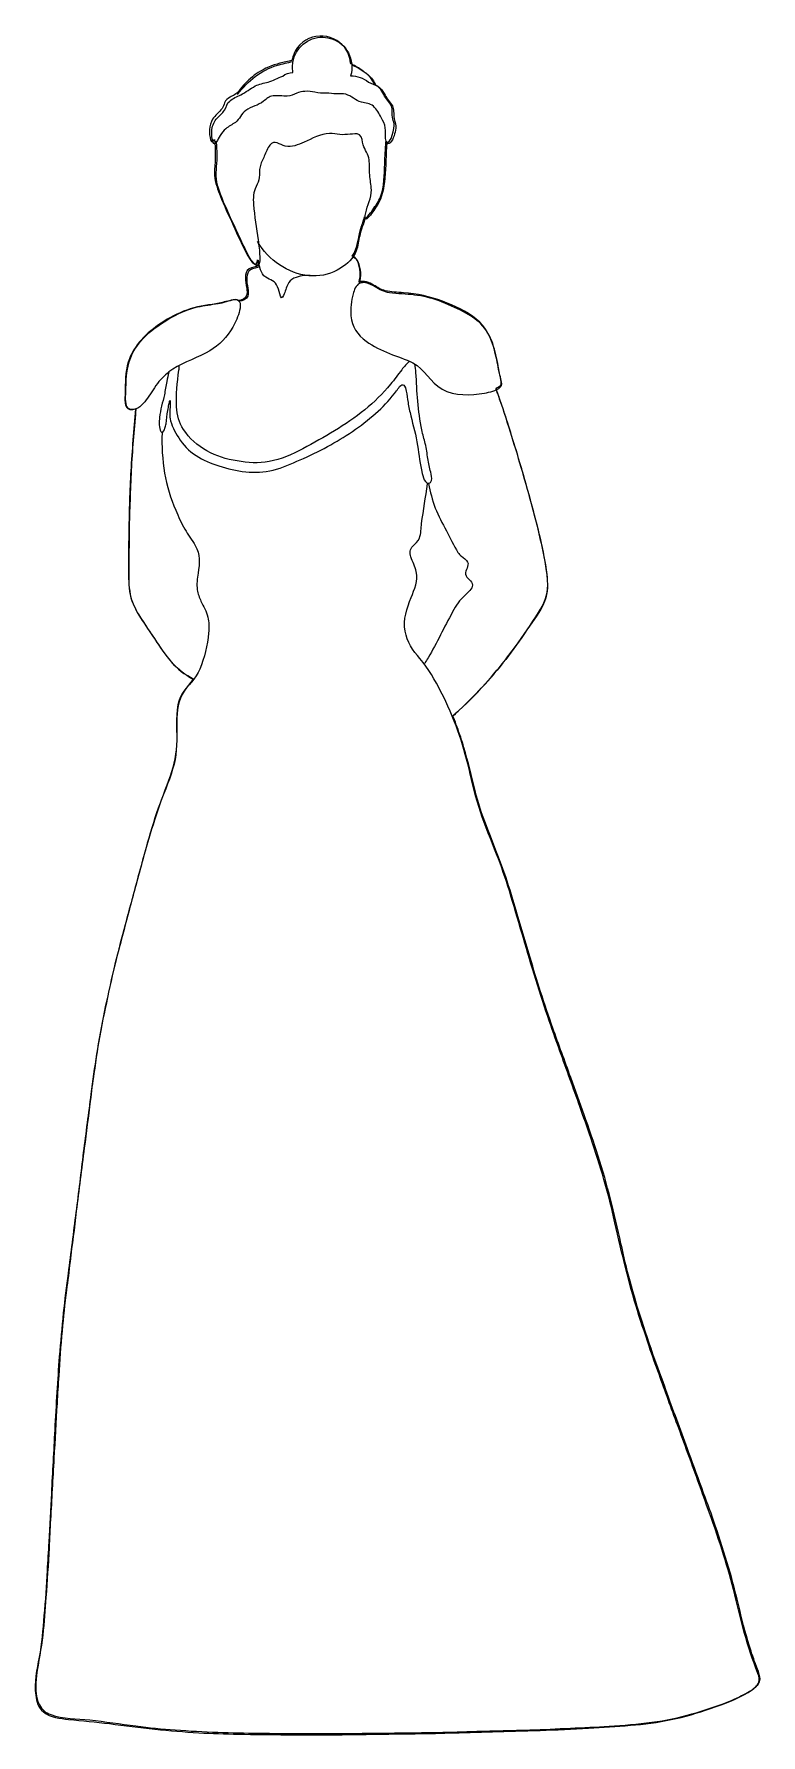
# Model space of a CAD drawing. Extents: x 33 to 138, y 15 to 262.
import ezdxf

# ---------------------------------------------------------------- set-up
doc = ezdxf.new("R2010")
doc.units = 0
doc.layers.get('0').update_dxf_attribs({"linetype": 'CONTINUOUS'})

msp = doc.modelspace()

# ---------------------------------------------------------------- linework, layer by layer
at = {"color": 6}
for points in [[(70.117744, 255.961627)], [(79.769247, 225.316044)], [(62.3223, 222.717563)]]:
    msp.add_lwpolyline(points, close=True, dxfattribs=at)
at = {"color": 5}
msp.add_lwpolyline([(55.64049, 167.819487)], close=True, dxfattribs=at)
at = {"color": 6}
for points in [[(70.117744, 255.961627), (69.705287, 258.023914), (70.942659, 260.127446), (72.922454, 260.828624)], [(72.922454, 260.828624), (74.90225, 261.529801), (77.170765, 260.663641), (78.160663, 258.807583)], [(62.074825, 252.744459), (63.600918, 254.765501), (65.41573, 256.250347), (67.849229, 256.99277)], [(67.849229, 256.99277), (68.591652, 257.198999), (69.334075, 257.363982), (70.076498, 257.528965)], [(78.160663, 258.807583), (78.696858, 257.776439), (78.820595, 256.580313), (78.490629, 255.466678)], [(78.655612, 257.075262), (79.480527, 256.70405), (80.305441, 256.209101), (81.006619, 255.631661)], [(64.632061, 253.981832), (65.209501, 254.270552), (65.869433, 254.394289), (66.488119, 254.559272)], [(66.488119, 254.559272), (67.230543, 254.765501), (67.93172, 255.136712), (68.632898, 255.425432)], [(68.632898, 255.425432), (69.004109, 255.796644), (69.540304, 255.879135), (70.117744, 255.961627)], [(78.490629, 255.466678), (79.521772, 255.466678), (80.264196, 255.136712), (81.08911, 254.559272)], [(81.006619, 255.631661), (81.542813, 255.177958), (81.831534, 254.683009), (82.161499, 254.064323)], [(81.08911, 254.559272), (81.501568, 254.270552), (81.996516, 254.18806), (82.45022, 253.940586)], [(60.919945, 251.795807), (61.373648, 252.208265), (61.992334, 252.414494), (62.528529, 252.703214)], [(62.528529, 252.703214), (63.270952, 253.074425), (63.930884, 253.61062), (64.632061, 253.981832)], [(67.230543, 252.538231), (66.611857, 252.455739), (66.281891, 252.125773), (65.828188, 251.754562)], [(69.292829, 252.496985), (68.591652, 252.496985), (67.93172, 252.620722), (67.230543, 252.538231)], [(70.653939, 252.950688), (70.200236, 252.744459), (69.829024, 252.496985), (69.292829, 252.496985)], [(71.850065, 253.198163), (71.437608, 253.198163), (71.02515, 253.115671), (70.653939, 252.950688)], [(73.293666, 253.074425), (72.839963, 253.198163), (72.345014, 253.239408), (71.850065, 253.198163)], [(74.984741, 252.950688), (74.366055, 252.950688), (73.871106, 252.909442), (73.293666, 253.074425)], [(76.387096, 252.826951), (75.892147, 252.868197), (75.47969, 252.950688), (74.984741, 252.950688)], [(77.789451, 252.785705), (77.335748, 252.909442), (76.840799, 252.785705), (76.387096, 252.826951)], [(80.057967, 251.630825), (79.191806, 251.837053), (78.614366, 252.538231), (77.789451, 252.785705)], [(82.45022, 253.940586), (82.862677, 253.693111), (83.110151, 253.280654), (83.357626, 252.868197)], [(83.357626, 252.868197), (83.687592, 252.332002), (84.017558, 251.837053), (84.430015, 251.300859)], [(58.981395, 249.15608), (59.352607, 249.609783), (59.847556, 249.980995), (60.177522, 250.475944)], [(60.177522, 250.475944), (60.466242, 250.929647), (60.466242, 251.465842), (60.919945, 251.795807)], [(63.270952, 250.434698), (62.61102, 249.980995), (62.363546, 249.15608), (61.74486, 248.702377)], [(65.828188, 251.754562), (65.085764, 251.135876), (64.054621, 251.012138), (63.270952, 250.434698)], [(81.790288, 251.053384), (81.295339, 251.507087), (80.676653, 251.465842), (80.057967, 251.630825)], [(82.945168, 249.403555), (82.615203, 249.980995), (82.285237, 250.599681), (81.790288, 251.053384)], [(84.430015, 251.300859), (84.801227, 250.80591), (84.718735, 250.187224), (84.759981, 249.568538)], [(84.759981, 249.568538), (84.801227, 249.073589), (85.007455, 248.619886), (85.048701, 248.124937)], [(58.321463, 247.423759), (58.362709, 248.083691), (58.568938, 248.661131), (58.981395, 249.15608)], [(58.527692, 245.77393), (58.321463, 246.268879), (58.321463, 246.92881), (58.321463, 247.423759)], [(60.342505, 247.753725), (60.012539, 247.506251), (59.765064, 247.176285), (59.558836, 246.805073)], [(61.74486, 248.702377), (61.291156, 248.372411), (60.796208, 248.124937), (60.342505, 247.753725)], [(75.438444, 247.093793), (74.118581, 247.052548), (72.881209, 246.35137), (71.726328, 245.815176)], [(76.923291, 246.92881), (76.428342, 247.011302), (75.933393, 247.135039), (75.438444, 247.093793)], [(79.769247, 246.887565), (79.398035, 247.135039), (78.820595, 247.011302), (78.408137, 246.970056)], [(83.522609, 247.918708), (83.440117, 248.454903), (83.192643, 248.908606), (82.945168, 249.403555)], [(83.563854, 246.35137), (83.522609, 246.887565), (83.6051, 247.423759), (83.522609, 247.918708)], [(85.048701, 248.124937), (85.089947, 247.753725), (85.007455, 247.382514), (84.883718, 247.011302)], [(58.981395, 245.815176), (58.816412, 245.567701), (58.651429, 245.443964), (58.527692, 245.77393)], [(59.558836, 246.805073), (59.352607, 246.475107), (59.187624, 246.145141), (58.981395, 245.815176)], [(59.105132, 243.670397), (59.105132, 244.454066), (59.063887, 245.237735), (58.981395, 245.980159)], [(66.77684, 245.402718), (66.405628, 244.949015), (66.199399, 244.330329), (65.951925, 243.794134)], [(69.004109, 245.237735), (68.22044, 245.443964), (67.395526, 246.227633), (66.77684, 245.402718)], [(71.726328, 245.815176), (70.901413, 245.443964), (69.911516, 245.031507), (69.004109, 245.237735)], [(78.408137, 246.970056), (77.913189, 246.92881), (77.41824, 246.887565), (76.923291, 246.92881)], [(80.305441, 245.443964), (80.181704, 245.897667), (80.181704, 246.598845), (79.769247, 246.887565)], [(81.171602, 243.25794), (81.08911, 244.082855), (80.552916, 244.660295), (80.305441, 245.443964)], [(83.728837, 245.732684), (83.646346, 244.041609), (83.6051, 242.309288), (83.440117, 240.618213)], [(84.388769, 245.897667), (83.935066, 245.320227), (83.6051, 245.815176), (83.563854, 246.35137)], [(84.883718, 247.011302), (84.759981, 246.64009), (84.636244, 246.227633), (84.388769, 245.897667)], [(59.063887, 239.999527), (58.816412, 241.236899), (59.105132, 242.433025), (59.105132, 243.670397)], [(65.333239, 242.226796), (65.209501, 241.731848), (65.250747, 241.195653), (65.209501, 240.700704)], [(65.951925, 243.794134), (65.70445, 243.299186), (65.456976, 242.762991), (65.333239, 242.226796)], [(81.254093, 241.071916), (81.171602, 241.814339), (81.254093, 242.556762), (81.171602, 243.25794)], [(60.796208, 235.42125), (60.136276, 236.906096), (59.393853, 238.432189), (59.063887, 239.999527)], [(65.209501, 240.700704), (65.168256, 240.205755), (64.962027, 239.834544), (64.755798, 239.380841)], [(81.501568, 238.885892), (81.501568, 239.628315), (81.295339, 240.329493), (81.254093, 241.071916)], [(83.440117, 240.618213), (83.31638, 239.174612), (83.110151, 237.813503), (82.326482, 236.617376)], [(64.755798, 239.380841), (64.343341, 238.555926), (64.302095, 237.731011), (64.384587, 236.782359)], [(80.676653, 235.544987), (80.924127, 236.658622), (81.501568, 237.731011), (81.501568, 238.885892)], [(62.982232, 230.719236), (62.239808, 232.286574), (61.497385, 233.853912), (60.796208, 235.42125)], [(64.384587, 236.782359), (64.508324, 235.050038), (64.797044, 233.358963), (65.044519, 231.626642)], [(80.594161, 234.802564), (80.346687, 233.936403), (80.016721, 233.111489), (79.810492, 232.245328)], [(81.006619, 234.84381), (80.429178, 234.266369), (80.594161, 235.173775), (80.676653, 235.544987)], [(82.326482, 236.617376), (81.914025, 235.99869), (81.501568, 235.338758), (81.006619, 234.84381)], [(79.810492, 232.245328), (79.645509, 231.544151), (79.563018, 230.760482), (79.315544, 230.059304)], [(64.054621, 228.698195), (63.642163, 229.316881), (63.312198, 230.018058), (62.982232, 230.719236)], [(65.291993, 230.884219), (65.168256, 231.049202), (65.044519, 231.25543), (64.962027, 231.420413)], [(65.044519, 231.626642), (65.168256, 230.842973), (65.250747, 230.059304), (65.291993, 229.234389)], [(68.632898, 227.708297), (67.313034, 228.491966), (66.158153, 229.564355), (65.291993, 230.884219)], [(79.315544, 230.059304), (78.903086, 228.945669), (77.99568, 228.120754), (77.005782, 227.502068)], [(63.930884, 227.29584), (63.559672, 227.048365), (63.435935, 226.635908), (63.394689, 226.22345)], [(65.291993, 227.790788), (64.879536, 227.543314), (64.343341, 227.543314), (63.930884, 227.29584)], [(65.003273, 227.955771), (64.632061, 227.790788), (64.219604, 228.491966), (64.054621, 228.698195)], [(65.291993, 229.234389), (65.291993, 228.945669), (65.374484, 228.079509), (65.003273, 227.955771)], [(65.41573, 227.29584), (65.250747, 227.749543), (65.12701, 228.203246), (65.12701, 228.698195)], [(66.158153, 226.22345), (65.745696, 226.470925), (65.580713, 226.842137), (65.41573, 227.29584)], [(72.9637, 226.388433), (71.437608, 226.429679), (69.952761, 226.924628), (68.632898, 227.708297)], [(77.005782, 227.502068), (75.809656, 226.759645), (74.407301, 226.347188), (72.9637, 226.388433)], [(79.563018, 228.45072), (79.398035, 228.821932), (79.109315, 228.986915), (78.779349, 229.151898)], [(79.769247, 225.316044), (80.057967, 226.305942), (80.057967, 227.460823), (79.563018, 228.45072)], [(63.394689, 226.22345), (63.353443, 225.687256), (63.477181, 225.151061), (63.559672, 224.614867)], [(67.890474, 224.821095), (67.519263, 225.64601), (66.859331, 225.810993), (66.158153, 226.22345)], [(68.302932, 223.459986), (68.179195, 223.913689), (68.096703, 224.367392), (67.890474, 224.821095)], [(69.499058, 225.439781), (69.210338, 224.944833), (69.045355, 224.326147), (68.839126, 223.789952)], [(70.571447, 226.182205), (70.117744, 226.017222), (69.746533, 225.852239), (69.499058, 225.439781)], [(72.922454, 226.388433), (72.138785, 226.553416), (71.313871, 226.429679), (70.571447, 226.182205)], [(79.769247, 225.316044), (79.233052, 225.027324), (78.985578, 224.326147), (78.86184, 223.789952)], [(80.676653, 225.398536), (80.346687, 225.439781), (80.016721, 225.439781), (79.769247, 225.316044)], [(82.037762, 224.821095), (81.625305, 225.06857), (81.171602, 225.316044), (80.676653, 225.398536)], [(84.141295, 223.954935), (83.357626, 224.078672), (82.697694, 224.408638), (82.037762, 224.821095)], [(56.259177, 221.892648), (57.249074, 222.140123), (58.238972, 222.222614), (59.22887, 222.387597)], [(59.22887, 222.387597), (60.053784, 222.511334), (60.837453, 222.8413), (61.662368, 222.965037)], [(61.662368, 222.965037), (61.786105, 222.965037), (61.868597, 223.006283), (61.992334, 222.965037)], [(61.992334, 222.965037), (62.074825, 222.882546), (62.281054, 222.717563), (62.3223, 222.717563)], [(63.559672, 223.459986), (63.353443, 223.006283), (62.817249, 222.800054), (62.3223, 222.717563)], [(62.3223, 222.717563), (62.569774, 222.387597), (62.446037, 221.768911), (62.363546, 221.397699)], [(63.559672, 224.614867), (63.600918, 224.243655), (63.683409, 223.831198), (63.559672, 223.459986)], [(68.839126, 223.789952), (68.715389, 223.501232), (68.50916, 222.882546), (68.302932, 223.459986)], [(78.86184, 223.789952), (78.57312, 222.758809), (78.449383, 221.686419), (78.531875, 220.61403)], [(87.77092, 223.624969), (86.574793, 223.789952), (85.337421, 223.748706), (84.141295, 223.954935)], [(91.359299, 222.758809), (90.204418, 223.171266), (88.967046, 223.501232), (87.77092, 223.624969)], [(94.865186, 221.191471), (93.751552, 221.768911), (92.555425, 222.305105), (91.359299, 222.758809)], [(51.020968, 219.500395), (52.629552, 220.572785), (54.361873, 221.438945), (56.259177, 221.892648)], [(62.363546, 221.397699), (62.157317, 220.531539), (61.827351, 219.706624), (61.373648, 218.964201)], [(78.531875, 220.61403), (78.655612, 219.005446), (79.480527, 217.850566), (80.759144, 216.901914)], [(97.422422, 219.417904), (96.679999, 220.160327), (95.772593, 220.696522), (94.865186, 221.191471)], [(47.143869, 215.747033), (48.092521, 217.273126), (49.536121, 218.510498), (51.020968, 219.500395)], [(61.373648, 218.964201), (60.548733, 217.5206), (59.435098, 216.365719), (58.032743, 215.540805)], [(99.938412, 213.313535), (99.525955, 215.458313), (99.031006, 217.80932), (97.422422, 219.417904)], [(45.865251, 210.591316), (45.906497, 212.406129), (46.195217, 214.220941), (47.143869, 215.747033)], [(58.032743, 215.540805), (56.341668, 214.509661), (54.361873, 213.973467), (52.670797, 212.859832)], [(80.759144, 216.901914), (81.790288, 216.159491), (82.986414, 215.623296), (84.141295, 215.128347)], [(84.141295, 215.128347), (85.25493, 214.674644), (86.451056, 214.344678), (87.523445, 213.767238)], [(52.670797, 212.859832), (51.887128, 212.364883), (51.227197, 211.746197), (50.649756, 211.045019)], [(53.206992, 207.374149), (53.124501, 209.147715), (53.289483, 210.921282), (53.536958, 212.694849)], [(53.536958, 212.694849), (53.578204, 212.901077), (53.619449, 213.189798), (53.536958, 213.396026)], [(85.914862, 212.77734), (85.378667, 212.076163), (84.842472, 211.333739), (84.265032, 210.673808)], [(87.069742, 213.973467), (86.616039, 213.684746), (86.244827, 213.189798), (85.914862, 212.77734)], [(87.523445, 213.767238), (89.255766, 212.818586), (90.080681, 210.921282), (91.771756, 209.97263)], [(87.977148, 212.364883), (87.935903, 212.77734), (87.935903, 213.189798), (87.812165, 213.561009)], [(100.350869, 211.210002), (100.185887, 211.91118), (100.062149, 212.612357), (99.938412, 213.313535)], [(45.865251, 207.827852), (45.741514, 208.735258), (45.865251, 209.68391), (45.865251, 210.591316)], [(50.649756, 211.045019), (50.03107, 210.302596), (49.536121, 209.436435), (48.999927, 208.652766)], [(51.804637, 211.045019), (51.6809, 210.426333), (51.557163, 209.766401), (51.433425, 209.147715)], [(52.093357, 212.406129), (51.928374, 211.993671), (51.887128, 211.498722), (51.804637, 211.045019)], [(84.265032, 210.673808), (83.151397, 209.312698), (81.914025, 208.075326), (80.552916, 206.961691)], [(85.172438, 209.725156), (85.337421, 209.931384), (85.83237, 210.838791), (86.203582, 210.55007)], [(86.203582, 210.55007), (86.40981, 210.385087), (86.492302, 209.97263), (86.574793, 209.68391)], [(88.843309, 204.033244), (88.224623, 206.796708), (88.142131, 209.601418), (87.977148, 212.364883)], [(91.771756, 209.97263), (93.586569, 208.941487), (95.937576, 209.023978), (97.917371, 209.39519)], [(97.917371, 209.39519), (98.659794, 209.518927), (99.690938, 209.68391), (100.227132, 210.26135)], [(100.227132, 210.26135), (100.515852, 210.55007), (100.433361, 210.880036), (100.350869, 211.210002)], [(46.93764, 207.002937), (46.3602, 206.920446), (45.947742, 207.209166), (45.865251, 207.827852)], [(48.999927, 208.652766), (48.504978, 207.951589), (47.845046, 207.126674), (46.93764, 207.002937)], [(51.433425, 209.147715), (51.185951, 208.03408), (50.855985, 206.961691), (50.732248, 205.848056)], [(51.928374, 206.837954), (51.96962, 207.16792), (52.052111, 207.45664), (52.093357, 207.74536)], [(52.093357, 207.74536), (52.134603, 207.910343), (52.175849, 208.199063), (52.25834, 208.322801)], [(52.25834, 208.322801), (52.340832, 207.74536), (52.217094, 207.085428), (52.217094, 206.466742)], [(82.491465, 206.755463), (83.481363, 207.662869), (84.347523, 208.652766), (85.172438, 209.725156)], [(86.574793, 209.68391), (86.698531, 209.147715), (86.739776, 208.570275), (86.822268, 208.03408)], [(86.822268, 208.03408), (86.904759, 207.374149), (87.069742, 206.755463), (87.234725, 206.095531)], [(99.649692, 209.890139), (100.268378, 208.075326), (100.887064, 206.219268), (101.464504, 204.404456)], [(46.64892, 197.640155), (46.772657, 200.527356), (47.020131, 203.373312), (47.267606, 206.260514)], [(47.267606, 206.260514), (47.308852, 206.549234), (47.308852, 206.837954), (47.350097, 207.16792)], [(50.732248, 205.848056), (50.649756, 205.270616), (50.608511, 204.280718), (50.938476, 203.78577)], [(51.6809, 204.94065), (51.763391, 205.559336), (51.804637, 206.219268), (51.928374, 206.837954)], [(52.217094, 206.466742), (52.217094, 206.095531), (52.25834, 205.724319), (52.340832, 205.353108)], [(52.340832, 205.353108), (52.588306, 204.36321), (53.165746, 203.414558), (53.743187, 202.548397)], [(54.19689, 204.115735), (53.536958, 205.105633), (53.289483, 206.178022), (53.206992, 207.374149)], [(75.603427, 201.888466), (78.036926, 203.249575), (80.429178, 204.858159), (82.491465, 206.755463)], [(80.552916, 206.961691), (79.150561, 205.848056), (77.665714, 204.816913), (76.139622, 203.909507)], [(87.234725, 206.095531), (87.564691, 204.65193), (87.977148, 203.249575), (88.224623, 201.764728)], [(50.938476, 203.78577), (51.309688, 203.249575), (51.639654, 204.65193), (51.6809, 204.94065)], [(51.103459, 203.620787), (51.020968, 201.682237), (51.144705, 199.702442), (51.474671, 197.763892)], [(57.620286, 200.981059), (56.259177, 201.723483), (55.06305, 202.837118), (54.19689, 204.115735)], [(76.139622, 203.909507), (74.654775, 203.002101), (73.087437, 202.13594), (71.561345, 201.311025)], [(89.338258, 202.053449), (89.173275, 202.71338), (88.967046, 203.373312), (88.843309, 204.033244)], [(101.464504, 204.404456), (102.000699, 202.672135), (102.536894, 200.981059), (103.031842, 199.248738)], [(53.743187, 202.548397), (55.145542, 200.444865), (57.455303, 199.372476), (59.80631, 198.671298)], [(61.992334, 199.537459), (60.466242, 199.784933), (58.940149, 200.238636), (57.620286, 200.981059)], [(71.561345, 201.311025), (69.994007, 200.486111), (68.385423, 199.743687), (66.653102, 199.454967)], [(71.643836, 199.90867), (73.004946, 200.527356), (74.324809, 201.146042), (75.603427, 201.888466)], [(88.224623, 201.764728), (88.430851, 200.403619), (88.554589, 199.04251), (88.884555, 197.722646)], [(89.709469, 199.867424), (89.585732, 200.609848), (89.503241, 201.311025), (89.338258, 202.053449)], [(46.3602, 188.97855), (46.401445, 191.865751), (46.525183, 194.752953), (46.64892, 197.640155)], [(51.474671, 197.763892), (51.804637, 195.907834), (52.340832, 194.093021), (53.083255, 192.3607)], [(59.80631, 198.671298), (62.404791, 197.887629), (65.085764, 197.557663), (67.725491, 198.341332)], [(66.653102, 199.454967), (65.12701, 199.166247), (63.518426, 199.248738), (61.992334, 199.537459)], [(67.725491, 198.341332), (69.086601, 198.75379), (70.365219, 199.33123), (71.643836, 199.90867)], [(88.884555, 197.722646), (88.967046, 197.310189), (89.090783, 196.856486), (89.379503, 196.52652)], [(90.121927, 197.887629), (89.956944, 198.547561), (89.833207, 199.207493), (89.709469, 199.867424)], [(90.245664, 196.691503), (90.328155, 197.062714), (90.204418, 197.516417), (90.121927, 197.887629)], [(103.031842, 199.248738), (103.526791, 197.640155), (103.980494, 195.990325), (104.434197, 194.381741)], [(88.802063, 190.463396), (89.049538, 192.3607), (89.379503, 194.29925), (89.668224, 196.196554)], [(89.379503, 196.52652), (89.668224, 196.155308), (90.121927, 196.196554), (90.245664, 196.691503)], [(89.791961, 196.2378), (90.080681, 195.041673), (90.328155, 193.845547), (90.781858, 192.690666)], [(90.781858, 192.690666), (91.235562, 191.535786), (91.813002, 190.463396), (92.390442, 189.391007)], [(104.434197, 194.381741), (104.929146, 192.566929), (105.424095, 190.752117), (105.836553, 188.937304)], [(53.083255, 192.3607), (53.454466, 191.453294), (53.90817, 190.545888), (54.403118, 189.638482)], [(88.472097, 188.318618), (88.719572, 188.97855), (88.719572, 189.762219), (88.802063, 190.463396)], [(46.318954, 184.070307), (46.318954, 185.720137), (46.3602, 187.32872), (46.3602, 188.97855)], [(54.403118, 189.638482), (54.856821, 188.813567), (55.434262, 188.071144), (55.929211, 187.246229)], [(87.523445, 187.163737), (87.894657, 187.534949), (88.307114, 187.782424), (88.472097, 188.318618)], [(92.390442, 189.391007), (92.967883, 188.359864), (93.421586, 187.246229), (94.081517, 186.256331)], [(105.836553, 188.937304), (106.24901, 187.163737), (106.661467, 185.390171), (106.908942, 183.575358)], [(55.929211, 187.246229), (56.671634, 185.926365), (56.547897, 184.688993), (56.341668, 183.245392)], [(87.234725, 185.596399), (87.069742, 186.17384), (87.069742, 186.75128), (87.523445, 187.163737)], [(88.018394, 183.451621), (87.853411, 184.194044), (87.4822, 184.853976), (87.234725, 185.596399)], [(94.081517, 186.256331), (94.2465, 186.050103), (94.370238, 185.843874), (94.576466, 185.678891)], [(94.576466, 185.678891), (94.865186, 185.431417), (95.31889, 185.183942), (95.483873, 184.853976)], [(46.525183, 180.151962), (46.277708, 181.43058), (46.277708, 182.750444), (46.318954, 184.070307)], [(56.341668, 183.245392), (56.217931, 182.461723), (56.094194, 181.636809), (56.217931, 180.811894)], [(87.275971, 179.698259), (87.77092, 180.894385), (88.307114, 182.131758), (88.018394, 183.451621)], [(95.483873, 184.853976), (95.731347, 184.276536), (95.112661, 183.699096), (95.195152, 183.080409)], [(95.195152, 183.080409), (95.277644, 182.420478), (96.18505, 182.173003), (96.18505, 181.513071)], [(106.908942, 183.575358), (107.073925, 182.29674), (107.197662, 180.935631), (106.82645, 179.657013)], [(56.217931, 180.811894), (56.300422, 180.234454), (56.506651, 179.698259), (56.754125, 179.162064)], [(96.18505, 181.513071), (96.18505, 180.935631), (95.483873, 180.399437), (95.112661, 180.028225)], [(47.762555, 177.182269), (47.185114, 178.089675), (46.731411, 179.079573), (46.525183, 180.151962)], [(56.754125, 179.162064), (57.125337, 178.419641), (57.537794, 177.677218), (57.744023, 176.852303)], [(86.40981, 174.790016), (86.079844, 176.522337), (86.657285, 178.089675), (87.275971, 179.698259)], [(95.112661, 180.028225), (94.328992, 179.327047), (93.792797, 178.543378), (93.297848, 177.594726)], [(106.82645, 179.657013), (106.372747, 178.130921), (105.341604, 176.811057), (104.475443, 175.53244)], [(50.361036, 173.263924), (49.494876, 174.542542), (48.587469, 175.862406), (47.762555, 177.182269)], [(57.744023, 176.852303), (57.909006, 176.10988), (57.950252, 175.326211), (57.86776, 174.542542)], [(93.297848, 177.594726), (92.060476, 175.408702), (91.029333, 173.098941), (89.750715, 170.954163)], [(104.475443, 175.53244), (103.485546, 174.088839), (102.495648, 172.645238), (101.423259, 171.242883)], [(52.629552, 170.170494), (51.804637, 171.119146), (51.062214, 172.191535), (50.361036, 173.263924)], [(57.86776, 174.542542), (57.702777, 172.768975), (57.249074, 170.954163), (56.589142, 169.304333)], [(88.554589, 170.830426), (87.523445, 172.026552), (86.698531, 173.222678), (86.40981, 174.790016)], [(91.606773, 166.004674), (90.740613, 167.69575), (89.791961, 169.386825), (88.554589, 170.830426)], [(89.750715, 170.954163), (89.585732, 170.665443), (89.420749, 170.417968), (89.255766, 170.129248)], [(101.423259, 171.242883), (100.350869, 169.840528), (99.237235, 168.438173), (98.041108, 167.159555)], [(55.64049, 167.819487), (54.526856, 168.479419), (53.495712, 169.13935), (52.629552, 170.170494)], [(56.589142, 169.304333), (56.011702, 167.860733), (54.77433, 166.953326), (54.031907, 165.633463)], [(54.031907, 165.633463), (53.248238, 164.231108), (53.248238, 162.622524), (53.248238, 161.055186)], [(94.081517, 160.312763), (93.38034, 162.251312), (92.555425, 164.148616), (91.606773, 166.004674)], [(98.041108, 167.159555), (96.844982, 165.839691), (95.566364, 164.561074), (94.2465, 163.323701)], [(94.2465, 163.323701), (93.95778, 163.034981), (93.627814, 162.746261), (93.339094, 162.457541)], [(53.248238, 161.055186), (53.248238, 159.157882), (53.289483, 157.301824), (52.83578, 155.487011)], [(95.690101, 154.82708), (95.236398, 156.683138), (94.700204, 158.539196), (94.081517, 160.312763)], [(52.83578, 155.487011), (52.340832, 153.548462), (51.515917, 151.692404), (50.814739, 149.836345)], [(97.339931, 148.557728), (96.638753, 150.620014), (96.18505, 152.723547), (95.690101, 154.82708)], [(50.814739, 149.836345), (50.113562, 147.939041), (49.536121, 146.000492), (48.958681, 144.020696)], [(99.690938, 142.412113), (98.907269, 144.433154), (98.041108, 146.495441), (97.339931, 148.557728)], [(48.958681, 144.020696), (48.339995, 141.834672), (47.762555, 139.607403), (47.143869, 137.421379)], [(101.546996, 137.091413), (100.969556, 138.906225), (100.392115, 140.679792), (99.690938, 142.412113)], [(47.143869, 137.421379), (46.607674, 135.441583), (46.071479, 133.420542), (45.535285, 131.440747)], [(103.361808, 130.987044), (102.743122, 133.008085), (102.165682, 135.070372), (101.546996, 137.091413)], [(45.535285, 131.440747), (45.040336, 129.543443), (44.545387, 127.646139), (44.091684, 125.748835)], [(105.135375, 125.006412), (104.516689, 126.986207), (103.939249, 129.007248), (103.361808, 130.987044)], [(44.091684, 125.748835), (43.596735, 123.686548), (43.143032, 121.583016), (42.689329, 119.479483)], [(107.11517, 118.860797), (106.413993, 120.881838), (105.754061, 122.944125), (105.135375, 125.006412)], [(42.689329, 119.479483), (42.276872, 117.458442), (41.90566, 115.396155), (41.575694, 113.375114)], [(108.888737, 113.828817), (108.270051, 115.478646), (107.692611, 117.169722), (107.11517, 118.860797)], [(111.775939, 105.785898), (110.827287, 108.466871), (109.837389, 111.147844), (108.888737, 113.828817)], [(41.575694, 113.375114), (41.286974, 111.436564), (40.998254, 109.498015), (40.750779, 107.559465)], [(40.750779, 107.559465), (40.585796, 106.15711), (40.420814, 104.796001), (40.214585, 103.393645)], [(113.384522, 101.207621), (112.848328, 102.733714), (112.312133, 104.259806), (111.775939, 105.785898)], [(40.214585, 103.393645), (39.843373, 100.506444), (39.472162, 97.660488), (39.142196, 94.773286)], [(115.281826, 95.185744), (114.704386, 97.206785), (114.044454, 99.227826), (113.384522, 101.207621)], [(39.142196, 94.773286), (38.770984, 91.844839), (38.399772, 88.957637), (38.028561, 86.02919)], [(116.684181, 89.741306), (116.271724, 91.556119), (115.818021, 93.370931), (115.281826, 95.185744)], [(118.251519, 82.977006), (117.715325, 85.245521), (117.17913, 87.514037), (116.684181, 89.741306)], [(38.028561, 86.02919), (37.822332, 84.544344), (37.657349, 83.018251), (37.45112, 81.533405)], [(37.45112, 81.533405), (37.203646, 79.636101), (36.956172, 77.697551), (36.749943, 75.800247)], [(119.901349, 76.913882), (119.323909, 78.934923), (118.746468, 80.955964), (118.251519, 82.977006)], [(121.839899, 70.974496), (121.179967, 72.954291), (120.520035, 74.934087), (119.901349, 76.913882)], [(36.749943, 75.800247), (36.543714, 73.696715), (36.337486, 71.593182), (36.172503, 69.448404)], [(36.172503, 69.448404), (36.048765, 67.716083), (35.925028, 66.025008), (35.801291, 64.292687)], [(123.283499, 66.891168), (122.78855, 68.252277), (122.293602, 69.613387), (121.839899, 70.974496)], [(125.964472, 59.549427), (125.057066, 61.982925), (124.14966, 64.45767), (123.283499, 66.891168)], [(35.801291, 64.292687), (35.718799, 62.477874), (35.595062, 60.621816), (35.512571, 58.807004)], [(128.89292, 51.547754), (127.903022, 54.228727), (126.95437, 56.868454), (125.964472, 59.549427)], [(35.512571, 58.807004), (35.347588, 55.754819), (35.182605, 52.702635), (35.017622, 49.65045)], [(35.017622, 49.65045), (34.893885, 47.258197), (34.770148, 44.90719), (34.64641, 42.514938)], [(130.33652, 47.505672), (129.841572, 48.866781), (129.387868, 50.186645), (128.89292, 51.547754)], [(132.440053, 41.360057), (131.780121, 43.422344), (131.078944, 45.443385), (130.33652, 47.505672)], [(34.64641, 42.514938), (34.563919, 41.153828), (34.481427, 39.751473), (34.398936, 38.390364)], [(134.089882, 35.626899), (133.594934, 37.565449), (133.058739, 39.462753), (132.440053, 41.360057)], [(34.398936, 38.390364), (34.275199, 36.20434), (34.151461, 34.018316), (33.945233, 31.832292)], [(135.65722, 29.398793), (135.121026, 31.46108), (134.626077, 33.523367), (134.089882, 35.626899)], [(33.945233, 31.832292), (33.78025, 29.81125), (33.615267, 27.790209), (33.244055, 25.810414)], [(137.637016, 23.459407), (136.894593, 25.397957), (136.193415, 27.377752), (135.65722, 29.398793)], [(33.244055, 25.810414), (32.914089, 23.995602), (32.501632, 22.139543), (32.749106, 20.283485)], [(137.719507, 22.015806), (137.966982, 22.469509), (137.843244, 22.964458), (137.637016, 23.459407)], [(32.749106, 20.283485), (32.872844, 19.376079), (33.120318, 18.468673), (33.862741, 17.849987)], [(130.748978, 18.344936), (132.605036, 18.963622), (134.543586, 19.664799), (136.234661, 20.695943)], [(136.234661, 20.695943), (136.770855, 21.025908), (137.430787, 21.438366), (137.719507, 22.015806)], [(33.862741, 17.849987), (34.852639, 17.025072), (36.29624, 16.901335), (37.533612, 16.777598)], [(125.057066, 16.736352), (126.995616, 17.148809), (128.89292, 17.685004), (130.748978, 18.344936)], [(37.533612, 16.777598), (39.513407, 16.571369), (41.493203, 16.406386), (43.472998, 16.158912)], [(43.472998, 16.158912), (45.659022, 15.870191), (47.845046, 15.581471), (50.072316, 15.333997)], [(50.072316, 15.333997), (52.175849, 15.127768), (54.320627, 14.962785), (56.424159, 14.839048)], [(56.424159, 14.839048), (58.362709, 14.715311), (60.260013, 14.674065), (62.198563, 14.632819)], [(92.637917, 14.797802), (95.525118, 14.880294), (98.371074, 14.962785), (101.258276, 15.045277)], [(101.258276, 15.045277), (102.825614, 15.086522), (104.434197, 15.127768), (106.001535, 15.169014)], [(106.001535, 15.169014), (108.352542, 15.251505), (110.703549, 15.375243), (113.054557, 15.49898)], [(113.054557, 15.49898), (115.075598, 15.581471), (117.096639, 15.746454), (119.11768, 15.911437)], [(119.11768, 15.911437), (121.097475, 16.07642), (123.118516, 16.323894), (125.057066, 16.736352)], [(62.198563, 14.632819), (64.54957, 14.591574), (66.859331, 14.550328), (69.210338, 14.550328)], [(69.210338, 14.550328), (71.313871, 14.509082), (73.417403, 14.550328), (75.562181, 14.550328)], [(75.562181, 14.550328), (77.088274, 14.550328), (78.614366, 14.550328), (80.181704, 14.591574)], [(80.181704, 14.591574), (83.110151, 14.632819), (86.038599, 14.674065), (88.967046, 14.715311)], [(88.967046, 14.715311), (90.204418, 14.715311), (91.400545, 14.756556), (92.637917, 14.797802)]]:
    msp.add_open_spline(points, degree=3, dxfattribs=at)
at = {"color": 5}
for points in [[(73.994843, 261.241081), (72.551243, 261.15859), (71.190133, 260.374921), (70.488956, 259.137549)], [(77.624468, 259.550006), (76.758308, 260.663641), (75.397199, 261.282327), (73.994843, 261.241081)], [(78.201909, 258.560108), (78.036926, 258.93132), (77.871943, 259.261286), (77.624468, 259.550006)], [(68.632898, 257.405228), (67.519263, 257.116508), (66.405628, 256.745296), (65.374484, 256.12661)], [(69.540304, 257.611456), (69.251584, 257.528965), (68.921618, 257.487719), (68.632898, 257.405228)], [(69.952761, 257.693948), (69.87027, 257.611456), (69.622795, 257.611456), (69.540304, 257.611456)], [(70.035253, 257.982668), (70.035253, 257.900177), (69.994007, 257.776439), (69.952761, 257.693948)], [(70.488956, 259.137549), (70.282727, 258.766337), (70.117744, 258.395125), (70.035253, 257.982668)], [(78.490629, 257.363982), (78.366892, 257.776439), (78.366892, 258.147651), (78.201909, 258.560108)], [(78.696858, 257.116508), (78.531875, 257.198999), (78.57312, 257.198999), (78.490629, 257.363982)], [(79.026823, 256.951525), (78.903086, 256.99277), (78.820595, 257.034016), (78.696858, 257.116508)], [(79.810492, 256.497822), (79.563018, 256.662804), (79.315544, 256.786542), (79.026823, 256.951525)], [(65.374484, 256.12661), (64.54957, 255.631661), (63.848392, 255.054221), (63.18846, 254.353043)], [(81.006619, 255.590415), (80.635407, 255.920381), (80.22295, 256.209101), (79.810492, 256.497822)], [(81.625305, 254.847992), (81.460322, 255.136712), (81.254093, 255.384187), (81.006619, 255.590415)], [(81.955271, 254.270552), (81.831534, 254.435535), (81.749042, 254.641763), (81.625305, 254.847992)], [(61.002436, 252.373248), (60.631225, 252.167019), (60.342505, 251.919545), (60.177522, 251.548333)], [(61.621122, 252.703214), (61.414894, 252.579476), (61.208665, 252.496985), (61.002436, 252.373248)], [(62.239808, 253.239408), (62.03358, 252.991934), (61.909843, 252.868197), (61.621122, 252.703214)], [(63.18846, 254.353043), (62.858494, 253.981832), (62.528529, 253.651866), (62.239808, 253.239408)], [(82.285237, 254.023077), (82.120254, 254.105569), (82.079008, 254.105569), (81.955271, 254.270552)], [(83.563854, 252.290756), (83.192643, 252.868197), (82.903923, 253.651866), (82.285237, 254.023077)], [(84.512506, 250.640927), (84.430015, 251.342104), (83.89382, 251.754562), (83.563854, 252.290756)], [(59.80631, 250.723418), (59.393853, 250.145978), (58.816412, 249.733521), (58.445201, 249.15608)], [(60.177522, 251.548333), (60.053784, 251.259613), (60.012539, 250.970893), (59.80631, 250.723418)], [(84.553752, 249.4448), (84.512506, 249.857258), (84.553752, 250.269715), (84.512506, 250.640927)], [(58.445201, 249.15608), (57.909006, 248.28992), (57.86776, 247.093793), (58.15648, 246.145141)], [(83.6051, 245.856421), (84.430015, 245.402718), (84.883718, 248.042445), (84.801227, 248.496149)], [(84.801227, 248.496149), (84.759981, 248.826114), (84.594998, 249.114835), (84.553752, 249.4448)], [(58.15648, 246.145141), (58.321463, 245.650193), (58.527692, 245.897667), (58.733921, 246.227633)], [(58.733921, 246.227633), (58.857658, 244.742786), (58.857658, 243.340431), (58.733921, 241.855585)], [(83.440117, 242.6805), (83.481363, 243.752889), (83.563854, 244.825278), (83.6051, 245.856421)], [(82.821431, 237.895994), (83.398872, 239.380841), (83.357626, 241.113162), (83.440117, 242.6805)], [(58.733921, 241.855585), (58.610184, 240.74195), (58.940149, 239.669561), (59.311361, 238.638417)], [(59.311361, 238.638417), (59.847556, 237.194817), (60.507487, 235.792461), (61.167419, 234.348861)], [(81.707796, 235.99869), (82.120254, 236.617376), (82.573957, 237.194817), (82.821431, 237.895994)], [(79.975475, 233.276472), (80.140458, 233.853912), (80.346687, 234.390106), (80.51167, 234.967547)], [(80.51167, 234.967547), (80.552916, 234.596335), (80.882882, 234.967547), (81.006619, 235.091284)], [(81.006619, 235.091284), (81.254093, 235.380004), (81.501568, 235.70997), (81.707796, 235.99869)], [(61.167419, 234.348861), (61.827351, 232.864014), (62.487283, 231.379168), (63.229706, 229.935567)], [(78.696858, 229.275635), (79.563018, 230.430516), (79.563018, 231.956608), (79.975475, 233.276472)], [(63.229706, 229.935567), (63.477181, 229.440618), (63.765901, 228.904423), (64.137112, 228.45072)], [(64.797044, 227.790788), (64.343341, 227.625806), (63.765901, 227.58456), (63.477181, 227.172102)], [(64.137112, 228.45072), (64.26085, 228.285737), (64.54957, 227.997017), (64.755798, 228.162)], [(64.755798, 228.162), (64.920781, 228.285737), (64.962027, 228.574457), (64.962027, 228.73944)], [(65.12701, 227.914526), (65.085764, 227.87328), (64.879536, 227.832034), (64.797044, 227.790788)], [(64.962027, 228.73944), (64.962027, 228.533212), (65.003273, 228.368229), (65.044519, 228.162)], [(65.044519, 228.162), (65.044519, 228.120754), (65.12701, 227.955771), (65.12701, 227.914526)], [(79.480527, 228.574457), (79.315544, 228.945669), (79.026823, 229.110652), (78.696858, 229.275635)], [(79.851738, 226.965874), (79.810492, 227.502068), (79.728001, 228.079509), (79.480527, 228.574457)], [(63.477181, 227.172102), (62.940986, 226.388433), (63.353443, 225.151061), (63.435935, 224.326147)], [(79.686755, 225.481027), (79.769247, 225.522273), (79.851738, 226.140959), (79.851738, 226.264696)], [(81.831534, 225.06857), (81.212847, 225.439781), (80.387933, 225.810993), (79.686755, 225.481027)], [(79.851738, 226.264696), (79.892984, 226.512171), (79.892984, 226.759645), (79.851738, 226.965874)], [(83.522609, 224.243655), (82.903923, 224.408638), (82.367728, 224.738604), (81.831534, 225.06857)], [(58.898904, 222.346351), (57.455303, 222.140123), (56.052948, 221.933894), (54.691839, 221.438945)], [(60.878699, 222.800054), (60.218767, 222.635071), (59.558836, 222.470088), (58.898904, 222.346351)], [(61.992334, 222.923792), (61.662368, 223.047529), (61.208665, 222.882546), (60.878699, 222.800054)], [(62.446037, 222.8413), (62.198563, 222.758809), (62.198563, 222.8413), (61.992334, 222.923792)], [(63.147215, 223.212512), (62.940986, 223.047529), (62.693512, 222.923792), (62.446037, 222.8413)], [(63.435935, 224.326147), (63.477181, 223.913689), (63.435935, 223.501232), (63.147215, 223.212512)], [(86.162336, 223.954935), (85.296175, 224.037426), (84.347523, 224.037426), (83.522609, 224.243655)], [(91.854248, 222.717563), (89.998189, 223.41874), (88.142131, 223.831198), (86.162336, 223.954935)], [(96.721245, 220.119081), (95.31889, 221.273962), (93.545323, 222.057631), (91.854248, 222.717563)], [(54.691839, 221.438945), (53.371975, 220.985242), (52.134603, 220.32531), (50.979722, 219.541641)], [(99.360972, 215.664542), (98.907269, 217.396863), (98.164845, 218.964201), (96.721245, 220.119081)], [(50.979722, 219.541641), (48.917435, 218.180532), (46.93764, 216.324474), (46.195217, 213.890975)], [(99.979658, 212.818586), (99.814675, 213.767238), (99.608446, 214.71589), (99.360972, 215.664542)], [(46.195217, 213.890975), (45.741514, 212.406129), (45.741514, 210.880036), (45.741514, 209.353944)], [(100.309624, 211.251248), (100.227132, 211.787443), (100.103395, 212.282391), (99.979658, 212.818586)], [(99.855921, 209.312698), (99.814675, 209.436435), (99.5672, 209.848893), (99.608446, 210.013876)], [(99.608446, 210.013876), (99.649692, 210.178859), (100.144641, 210.302596), (100.268378, 210.508825)], [(100.268378, 210.508825), (100.433361, 210.715053), (100.350869, 211.003773), (100.309624, 211.251248)], [(45.741514, 209.353944), (45.741514, 208.694012), (45.452793, 207.16792), (46.442691, 207.002937)], [(100.227132, 208.240309), (100.103395, 208.611521), (99.979658, 208.941487), (99.855921, 209.312698)], [(101.258276, 205.146879), (100.92831, 206.178022), (100.598344, 207.209166), (100.227132, 208.240309)], [(46.442691, 207.002937), (46.690166, 206.961691), (46.978886, 207.002937), (47.22636, 207.085428)], [(47.22636, 207.085428), (46.978886, 204.07449), (46.731411, 201.104797), (46.566428, 198.093858)], [(103.114334, 199.125001), (102.495648, 201.146042), (101.918207, 203.167083), (101.258276, 205.146879)], [(46.566428, 198.093858), (46.401445, 195.206656), (46.318954, 192.278209), (46.277708, 189.391007)], [(104.805409, 193.103124), (104.269215, 195.124165), (103.691774, 197.10396), (103.114334, 199.125001)], [(106.24901, 187.32872), (105.836553, 189.26727), (105.341604, 191.164574), (104.805409, 193.103124)], [(46.277708, 189.391007), (46.236462, 187.864915), (46.236462, 186.338823), (46.236462, 184.81273)], [(107.11517, 181.513071), (107.11517, 183.451621), (106.661467, 185.431417), (106.24901, 187.32872)], [(46.236462, 184.81273), (46.236462, 183.575358), (46.195217, 182.29674), (46.318954, 181.059368)], [(46.318954, 181.059368), (46.566428, 178.502133), (48.133766, 176.481092), (49.536121, 174.418805)], [(105.795307, 177.512235), (106.578976, 178.790853), (107.11517, 179.986979), (107.11517, 181.513071)], [(102.371911, 172.521501), (103.568037, 174.130085), (104.722918, 175.82116), (105.795307, 177.512235)], [(49.536121, 174.418805), (50.979722, 172.232781), (52.423323, 169.799282), (54.691839, 168.396927)], [(98.494811, 167.654504), (99.855921, 169.221842), (101.134538, 170.830426), (102.371911, 172.521501)], [(54.691839, 168.396927), (55.06305, 168.149453), (55.35177, 167.98447), (55.64049, 167.819487)], [(55.64049, 167.819487), (54.691839, 166.664606), (53.701941, 165.633463), (53.413221, 164.10737)], [(94.2465, 163.323701), (95.731347, 164.684811), (97.133702, 166.128412), (98.494811, 167.654504)], [(53.413221, 164.10737), (53.042009, 162.168821), (53.289483, 160.189025), (53.206992, 158.250476)], [(93.627814, 162.787507), (93.834043, 162.95249), (94.040272, 163.158718), (94.2465, 163.323701)], [(93.421586, 162.251312), (93.297848, 162.581278), (93.339094, 162.581278), (93.627814, 162.787507)], [(93.95778, 160.890203), (93.792797, 161.343906), (93.627814, 161.797609), (93.421586, 162.251312)], [(94.947678, 157.92051), (94.658958, 158.910408), (94.328992, 159.900305), (93.95778, 160.890203)], [(53.206992, 158.250476), (53.124501, 156.476909), (52.629552, 154.785834), (52.052111, 153.136004)], [(96.556262, 151.651158), (96.061313, 153.75469), (95.566364, 155.858223), (94.947678, 157.92051)], [(52.052111, 153.136004), (51.350934, 151.2387), (50.608511, 149.341397), (49.989825, 147.361601)], [(98.206091, 146.536686), (97.546159, 148.227762), (97.009965, 149.918837), (96.556262, 151.651158)], [(49.989825, 147.361601), (49.45363, 145.588034), (48.917435, 143.855714), (48.422486, 142.040901)], [(100.557098, 140.432317), (99.814675, 142.494604), (98.98976, 144.515645), (98.206091, 146.536686)], [(48.422486, 142.040901), (47.762555, 139.648648), (47.143869, 137.297641), (46.483937, 134.905389)], [(102.248173, 135.194109), (101.711979, 136.967675), (101.175784, 138.699996), (100.557098, 140.432317)], [(46.483937, 134.905389), (45.988988, 133.090576), (45.535285, 131.275764), (45.040336, 129.460951)], [(104.557935, 127.398664), (103.774266, 129.997146), (103.031842, 132.595627), (102.248173, 135.194109)], [(45.040336, 129.460951), (44.504141, 127.357419), (43.967947, 125.295132), (43.514244, 123.191599)], [(106.084027, 122.449176), (105.547832, 124.099005), (105.052884, 125.748835), (104.557935, 127.398664)], [(43.514244, 123.191599), (43.060541, 121.088067), (42.606838, 118.984534), (42.19438, 116.839756)], [(107.857594, 117.169722), (107.238908, 118.902043), (106.661467, 120.675609), (106.084027, 122.449176)], [(42.19438, 116.839756), (41.823169, 114.736223), (41.493203, 112.673936), (41.204483, 110.570404)], [(110.456075, 109.992963), (109.589915, 112.385216), (108.723754, 114.777469), (107.857594, 117.169722)], [(41.204483, 110.570404), (40.998254, 109.25054), (40.833271, 107.889431), (40.668288, 106.569567)], [(112.394625, 104.589772), (111.775939, 106.404584), (111.116007, 108.178151), (110.456075, 109.992963)], [(40.668288, 106.569567), (40.379568, 104.301052), (40.090848, 102.032536), (39.802127, 99.764021)], [(114.456912, 98.567894), (113.79698, 100.588935), (113.095802, 102.609976), (112.394625, 104.589772)], [(39.802127, 99.764021), (39.430916, 96.711836), (39.018458, 93.618406), (38.647247, 90.566221)], [(116.230478, 92.381034), (115.694284, 94.443321), (115.116843, 96.505607), (114.456912, 98.567894)], [(117.756571, 85.864207), (117.261622, 88.050231), (116.766673, 90.236255), (116.230478, 92.381034)], [(38.647247, 90.566221), (38.358527, 88.132723), (38.028561, 85.699224), (37.739841, 83.265726)], [(119.076434, 80.41977), (118.581485, 82.234582), (118.169028, 84.049395), (117.756571, 85.864207)], [(37.739841, 83.265726), (37.574858, 81.863371), (37.409875, 80.502261), (37.203646, 79.099906)], [(37.203646, 79.099906), (36.956172, 77.120111), (36.749943, 75.181561), (36.58496, 73.201766)], [(120.808755, 74.562875), (120.190069, 76.501425), (119.612629, 78.439975), (119.076434, 80.41977)], [(122.953533, 68.252277), (122.21111, 70.35581), (121.509933, 72.459343), (120.808755, 74.562875)], [(36.58496, 73.201766), (36.378731, 71.015742), (36.213748, 68.829718), (36.090011, 66.684939)], [(124.479626, 64.086458), (123.984677, 65.488813), (123.448482, 66.849922), (122.953533, 68.252277)], [(36.090011, 66.684939), (36.00752, 65.365076), (35.925028, 64.003967), (35.842537, 62.684103)], [(35.842537, 62.684103), (35.677554, 60.00313), (35.553817, 57.363403), (35.388834, 54.68243)], [(127.614302, 55.507345), (126.583158, 58.353301), (125.510769, 61.199256), (124.479626, 64.086458)], [(35.388834, 54.68243), (35.223851, 51.712737), (35.058868, 48.743044), (34.893885, 45.773351)], [(129.75908, 49.65045), (129.057902, 51.589), (128.315479, 53.568795), (127.614302, 55.507345)], [(131.450155, 44.90719), (130.913961, 46.515774), (130.33652, 48.083112), (129.75908, 49.65045)], [(34.893885, 45.773351), (34.811393, 44.412241), (34.770148, 43.051132), (34.687656, 41.690023)], [(133.429951, 38.72033), (132.811265, 40.782617), (132.151333, 42.844903), (131.450155, 44.90719)], [(34.687656, 41.690023), (34.563919, 39.29777), (34.398936, 36.864272), (34.233953, 34.472019)], [(134.997289, 32.698452), (134.50234, 34.719493), (134.007391, 36.740534), (133.429951, 38.72033)], [(34.233953, 34.472019), (34.110216, 32.657206), (33.986479, 30.842394), (33.78025, 29.027581)], [(136.647118, 26.676574), (135.987186, 28.65637), (135.492237, 30.677411), (134.997289, 32.698452)], [(33.78025, 29.027581), (33.574021, 27.047786), (33.120318, 25.109236), (32.872844, 23.170687)], [(137.719507, 23.706881), (137.348296, 24.696779), (136.977084, 25.686677), (136.647118, 26.676574)], [(32.872844, 23.170687), (32.707861, 21.768332), (32.625369, 20.159748), (33.285301, 18.88113)], [(137.88449, 22.222035), (138.090719, 22.716984), (137.88449, 23.211933), (137.719507, 23.706881)], [(133.883654, 19.582308), (134.749814, 19.953519), (135.615975, 20.365977), (136.440889, 20.860926)], [(136.440889, 20.860926), (136.977084, 21.190891), (137.637016, 21.644595), (137.88449, 22.222035)], [(33.285301, 18.88113), (33.615267, 18.179953), (34.233953, 17.72625), (34.93513, 17.478775)], [(34.93513, 17.478775), (36.708697, 16.818843), (38.729738, 16.901335), (40.585796, 16.695106)], [(122.252356, 16.36514), (124.232151, 16.612615), (126.170701, 17.025072), (128.068005, 17.561267)], [(128.068005, 17.561267), (130.0478, 18.138707), (131.98635, 18.757393), (133.883654, 19.582308)], [(40.585796, 16.695106), (42.813066, 16.447632), (45.040336, 16.117666), (47.308852, 15.828946)], [(47.308852, 15.828946), (49.206156, 15.581471), (51.103459, 15.375243), (53.000763, 15.251505)], [(53.000763, 15.251505), (55.06305, 15.086522), (57.125337, 14.962785), (59.187624, 14.921539)], [(59.187624, 14.921539), (61.167419, 14.839048), (63.18846, 14.797802), (65.168256, 14.756556)], [(84.842472, 14.797802), (86.946005, 14.839048), (89.049538, 14.839048), (91.15307, 14.880294)], [(91.15307, 14.880294), (93.050374, 14.921539), (94.906432, 14.962785), (96.803736, 15.045277)], [(96.803736, 15.045277), (99.360972, 15.127768), (101.959453, 15.169014), (104.516689, 15.251505)], [(104.516689, 15.251505), (106.496484, 15.292751), (108.435034, 15.416488), (110.414829, 15.49898)], [(110.414829, 15.49898), (112.270888, 15.581471), (114.168191, 15.663963), (116.02425, 15.7877)], [(116.02425, 15.7877), (118.086536, 15.911437), (120.190069, 16.07642), (122.252356, 16.36514)], [(65.168256, 14.756556), (67.230543, 14.756556), (69.292829, 14.715311), (71.355116, 14.715311)], [(71.355116, 14.715311), (73.376157, 14.715311), (75.355953, 14.715311), (77.376994, 14.715311)], [(77.376994, 14.715311), (79.851738, 14.756556), (82.367728, 14.756556), (84.842472, 14.797802)]]:
    msp.add_open_spline(points, degree=3, dxfattribs=at)

doc.saveas('drawing.dxf')
